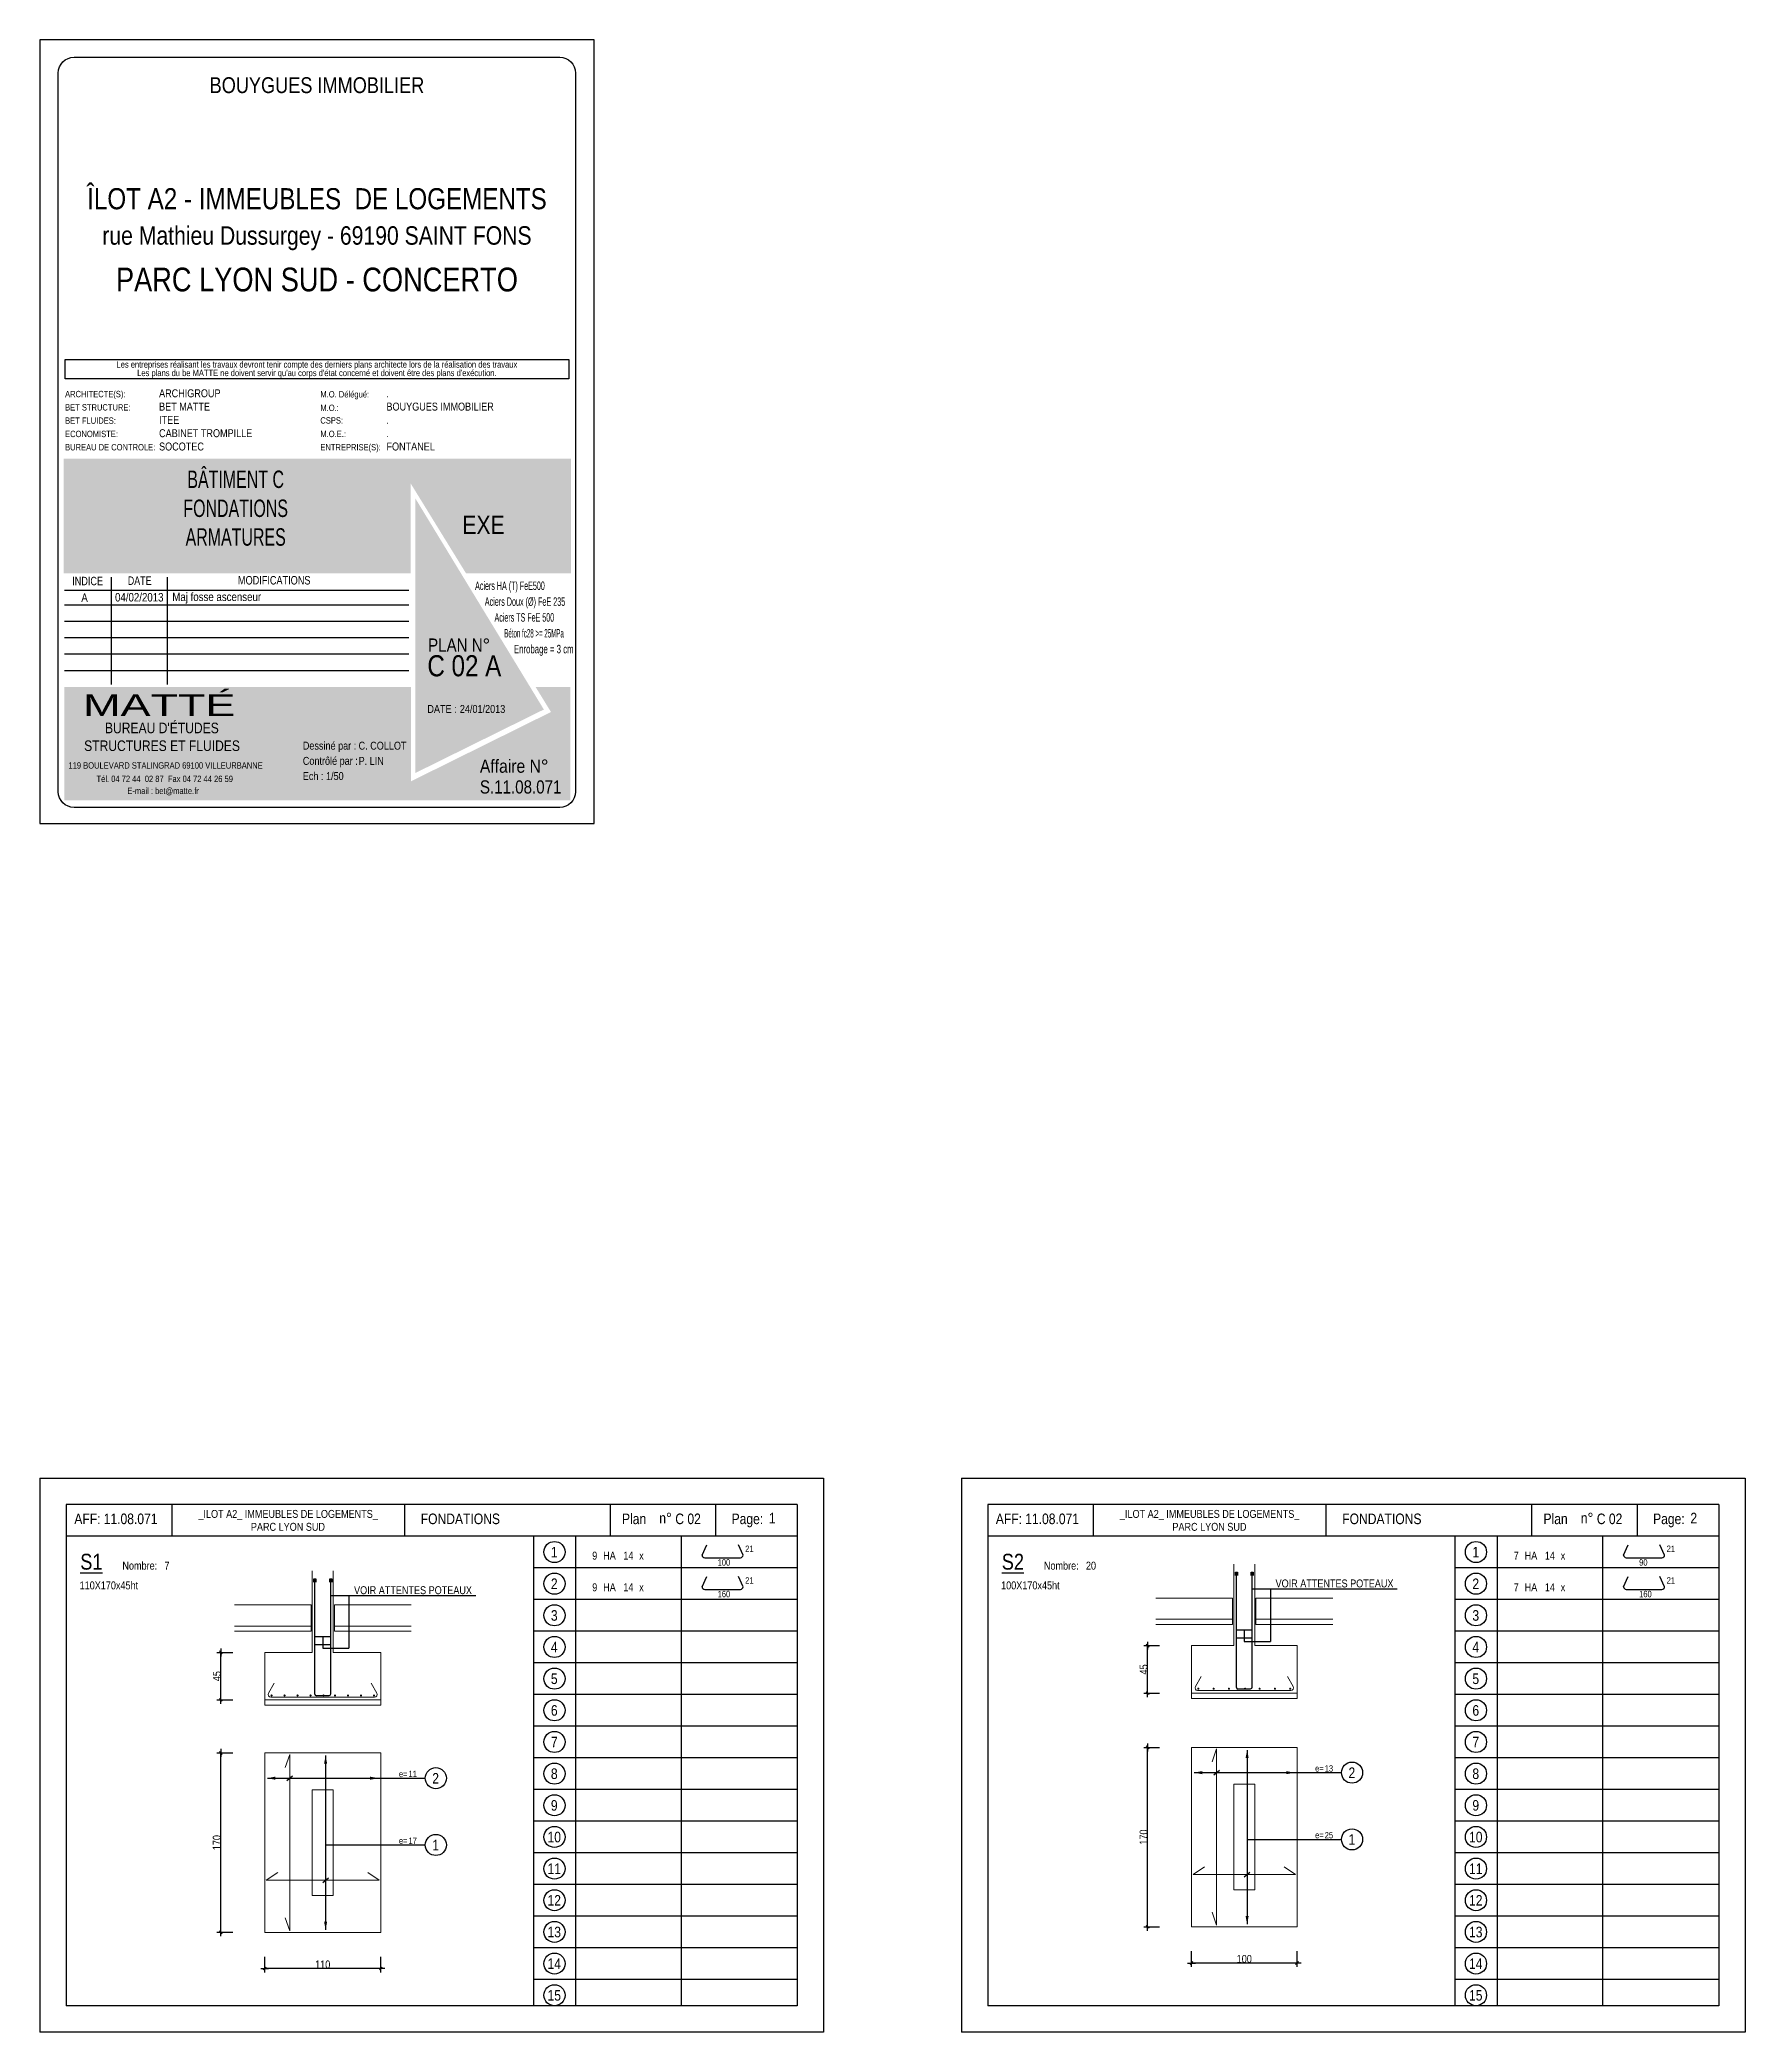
# Model space of a CAD drawing. Header units: centimetres. Extents: x 16433 to 114398, y -50094 to -12305.
# Drawn here: x 81126 to 84357, y -18265 to -14489 of the extents above; entities that cross this region are included whole.
import ezdxf
from ezdxf.enums import TextEntityAlignment as Align

# ---------------------------------------------------------------- set-up
doc = ezdxf.new("R2010")
doc.units = ezdxf.units.CM
doc.header["$LTSCALE"] = 0.5
doc.layers.get('DEFPOINTS').update_dxf_attribs({"linetype": 'CONTINUOUS'})
for name, color, linetype in [('01_cartouche', 7, 'CONTINUOUS'), ('01_cote_gen', 4, 'CONTINUOUS'), ('01_fenetres', 171, 'CONTINUOUS'), ('01_linteaux', 2, 'CONTINUOUS'), ('01_texte', 230, 'CONTINUOUS'), ('AA_COTES', 2, 'CONTINUOUS')]:
    doc.layers.add(name, color=color, linetype=linetype)
doc.layers.add('01_murs_coup', color=5, linetype='CONTINUOUS', lineweight=60)
doc.layers.add('01_sem', color=42, linetype='CONTINUOUS', lineweight=15)
doc.styles.add('arialstyle', font='ARIALN.TTF')
doc.styles.add('cartouche', font='ARIALN.TTF', dxfattribs={"width": 0.01})
doc.styles.add('cartouche1', font='ARIALN.TTF')
doc.styles.add('STYLE2', font='ARIALN.TTF')
doc.styles.add('stylemattecart', font='ARIALN.TTF')
doc.dimstyles.new('JB25', dxfattribs={"dimscale": 0.1, "dimtxt": 150, "dimasz": 15, "dimexe": 0.1, "dimexo": 0.1, "dimgap": 0.09, "dimtad": 1, "dimdec": 1, "dimlfac": 0.5, "dimdsep": 46, "dimtxsty": 'STYLE2', "dimblk1": 'BOND_G', "dimblk2": 'BOND_D', "dimsah": 1, "dimcen": 1.5, "dimdle": 0.01, "dimse1": 1, "dimse2": 1, "dimclrd": 4, "dimclre": 2, "dimclrt": 6, "dimazin": 2, "dimtfac": 2.333333, "dimtdec": 1, "dimtix": 1, "dimtmove": 2, "dimatfit": 3, "dimldrblk": 'BOND_G', "dimfxl": 1, "dimtolj": 1, "dimtzin": 0, "dimarcsym": 0})

# ---------------------------------------------------------------- blocks, each defined once
blk = doc.blocks.new('BOND_G')
at = {"layer": 'AA_COTES', "color": 0}
for p, q in [((5, 0), (-5, 0)), ((1.8, 1.8), (-1.8, -1.8)), ((0, -5), (0, 15))]:
    blk.add_line(p, q, dxfattribs=at)
blk = doc.blocks.new('BOND_D')
at = {"layer": 'AA_COTES', "color": 0}
for p, q in [((5, 0), (-5, 0)), ((-1.8, -1.8), (1.8, 1.8)), ((0, 5), (0, -15))]:
    blk.add_line(p, q, dxfattribs=at)
blk = doc.blocks.new('*D4298')
at = {"layer": '01_cote_gen', "color": 4, "linetype": 'Continuous', "lineweight": -2, "transparency": 16777216}
blk.add_line((81469.2, -18074.2), (81469.2, -17737.2), dxfattribs=at)
at = {"layer": 'DEFPOINTS', "color": 0, "linetype": 'Continuous'}
for p in [(81469.2, -17735.7), (81521.7, -17735.7), (81521.7, -18075.7)]:
    blk.add_point(p, dxfattribs=at)
at = {"layer": '01_cote_gen', "color": 4, "linetype": 'Continuous', "lineweight": -2, "transparency": 16777216, "xscale": 1.5, "yscale": 1.5, "zscale": 1.5}
for name, p, rotation in [('BOND_D', (81469.2, -17735.7), 90), ('BOND_G', (81469.2, -18075.7), 270)]:
    blk.add_blockref(name, p, dxfattribs=dict(at, rotation=rotation))
at = {"layer": '01_cote_gen', "color": 6, "linetype": 'Continuous', "lineweight": 0, "transparency": 16777216, "insert": (81461.5, -17905.7), "char_height": 15, "attachment_point": 5, "rotation": 90, "style": 'STYLE2'}
blk.add_mtext('\\A1;170', dxfattribs=at)
blk = doc.blocks.new('*D4299')
at = {"layer": '01_sem', "color": 4, "lineweight": -2, "ltscale": 7, "transparency": 16777216}
blk.add_line((81770.7, -18144.4), (81553.7, -18144.4), dxfattribs=at)
at = {"layer": 'DEFPOINTS', "color": 0, "ltscale": 7}
for p in [(81552.2, -18075.7), (81772.2, -18075.7), (81552.2, -18144.4)]:
    blk.add_point(p, dxfattribs=at)
at = {"layer": '01_sem', "color": 4, "lineweight": -2, "ltscale": 7, "transparency": 16777216, "xscale": 1.5, "yscale": 1.5, "zscale": 1.5, "rotation": 180}
blk.add_blockref('BOND_D', (81552.2, -18144.4), dxfattribs=at)
at = {"layer": '01_sem', "color": 4, "lineweight": -2, "ltscale": 7, "transparency": 16777216, "xscale": 1.5, "yscale": 1.5, "zscale": 1.5}
blk.add_blockref('BOND_G', (81772.2, -18144.4), dxfattribs=at)
at = {"layer": '01_sem', "color": 6, "lineweight": 0, "ltscale": 7, "transparency": 16777216, "insert": (81662.2, -18136.7), "char_height": 15, "attachment_point": 5, "style": 'STYLE2'}
blk.add_mtext('\\A1;110', dxfattribs=at)
blk = doc.blocks.new('*D4306')
at = {"layer": '01_cote_gen', "color": 4, "linetype": 'Continuous', "lineweight": -2, "transparency": 16777216}
blk.add_line((81469.2, -17633.7), (81469.2, -17546.7), dxfattribs=at)
at = {"layer": 'DEFPOINTS', "color": 0, "linetype": 'Continuous'}
for p in [(81469.2, -17545.2), (81580.5, -17545.2), (81539.4, -17635.2)]:
    blk.add_point(p, dxfattribs=at)
at = {"layer": '01_cote_gen', "color": 4, "linetype": 'Continuous', "lineweight": -2, "transparency": 16777216, "xscale": 1.5, "yscale": 1.5, "zscale": 1.5}
for name, p, rotation in [('BOND_D', (81469.2, -17545.2), 90), ('BOND_G', (81469.2, -17635.2), 270)]:
    blk.add_blockref(name, p, dxfattribs=dict(at, rotation=rotation))
at = {"layer": '01_cote_gen', "color": 6, "linetype": 'Continuous', "lineweight": 0, "transparency": 16777216, "insert": (81461.6, -17590.2), "char_height": 15, "attachment_point": 5, "rotation": 90, "style": 'STYLE2'}
blk.add_mtext('\\A1;45', dxfattribs=at)
blk = doc.blocks.new('*D4307')
at = {"layer": '01_cote_gen', "color": 4, "linetype": 'Continuous', "lineweight": -2, "transparency": 16777216}
blk.add_line((83225.1, -18063.7), (83225.1, -17726.7), dxfattribs=at)
at = {"layer": 'DEFPOINTS', "color": 0, "linetype": 'Continuous'}
for p in [(83225.1, -17725.2), (83277.6, -17725.2), (83277.6, -18065.2)]:
    blk.add_point(p, dxfattribs=at)
at = {"layer": '01_cote_gen', "color": 4, "linetype": 'Continuous', "lineweight": -2, "transparency": 16777216, "xscale": 1.5, "yscale": 1.5, "zscale": 1.5}
for name, p, rotation in [('BOND_D', (83225.1, -17725.2), 90), ('BOND_G', (83225.1, -18065.2), 270)]:
    blk.add_blockref(name, p, dxfattribs=dict(at, rotation=rotation))
at = {"layer": '01_cote_gen', "color": 6, "linetype": 'Continuous', "lineweight": 0, "transparency": 16777216, "insert": (83217.5, -17895.2), "char_height": 15, "attachment_point": 5, "rotation": 90, "style": 'STYLE2'}
blk.add_mtext('\\A1;170', dxfattribs=at)
blk = doc.blocks.new('*D4308')
at = {"layer": '01_sem', "color": 4, "lineweight": -2, "ltscale": 7, "transparency": 16777216}
blk.add_line((83506.7, -18133.9), (83309.7, -18133.9), dxfattribs=at)
at = {"layer": 'DEFPOINTS', "color": 0, "ltscale": 7}
for p in [(83308.2, -18065.2), (83508.2, -18065.2), (83308.2, -18133.9)]:
    blk.add_point(p, dxfattribs=at)
at = {"layer": '01_sem', "color": 4, "lineweight": -2, "ltscale": 7, "transparency": 16777216, "xscale": 1.5, "yscale": 1.5, "zscale": 1.5, "rotation": 180}
blk.add_blockref('BOND_D', (83308.2, -18133.9), dxfattribs=at)
at = {"layer": '01_sem', "color": 4, "lineweight": -2, "ltscale": 7, "transparency": 16777216, "xscale": 1.5, "yscale": 1.5, "zscale": 1.5}
blk.add_blockref('BOND_G', (83508.2, -18133.9), dxfattribs=at)
at = {"layer": '01_sem', "color": 6, "lineweight": 0, "ltscale": 7, "transparency": 16777216, "insert": (83408.2, -18126.2), "char_height": 15, "attachment_point": 5, "style": 'STYLE2'}
blk.add_mtext('\\A1;100', dxfattribs=at)
blk = doc.blocks.new('*D4326')
at = {"layer": '01_cote_gen', "color": 4, "linetype": 'Continuous', "lineweight": -2, "transparency": 16777216}
blk.add_line((83225.1, -17620.9), (83225.1, -17533.9), dxfattribs=at)
at = {"layer": 'DEFPOINTS', "color": 0, "linetype": 'Continuous'}
for p in [(83225.1, -17532.4), (83336.4, -17532.4), (83295.4, -17622.4)]:
    blk.add_point(p, dxfattribs=at)
at = {"layer": '01_cote_gen', "color": 4, "linetype": 'Continuous', "lineweight": -2, "transparency": 16777216, "xscale": 1.5, "yscale": 1.5, "zscale": 1.5}
for name, p, rotation in [('BOND_D', (83225.1, -17532.4), 90), ('BOND_G', (83225.1, -17622.4), 270)]:
    blk.add_blockref(name, p, dxfattribs=dict(at, rotation=rotation))
at = {"layer": '01_cote_gen', "color": 6, "linetype": 'Continuous', "lineweight": 0, "transparency": 16777216, "insert": (83217.5, -17577.4), "char_height": 15, "attachment_point": 5, "rotation": 90, "style": 'STYLE2'}
blk.add_mtext('\\A1;45', dxfattribs=at)

msp = doc.modelspace()

# ---------------------------------------------------------------- hatches: boundary and pattern name
at = {"layer": '01_cartouche', "linetype": 'Continuous'}
h = msp.add_hatch(color=9, dxfattribs=at)
h.dxf.hatch_style = 2
h.paths.add_polyline_path([(82132.666, -15282.671), (81171.416, -15282.671), (81171.416, -15500.171), (81828.916, -15500.171), (81828.916, -15329.859), (81933.724, -15500.171), (82132.666, -15500.171)])
h.paths.add_polyline_path([(81225.252, -15303.921), (81768.349, -15303.921), (81768.349, -15475.547), (81225.252, -15475.547)], flags=24)
h.paths.add_polyline_path([(81952.314, -15383.16), (82071.271, -15383.16), (82071.271, -15365.16), (81952.314, -15365.16)], flags=24)
h.paths.add_polyline_path([(81951.556, -15364.257), (82070.513, -15364.257), (82070.513, -15346.257), (81951.556, -15346.257)], flags=24)
h.paths.add_polyline_path([(81949.984, -15349.055), (82111.422, -15349.055), (82111.422, -15321.626), (81949.984, -15321.626)], flags=24)
h.paths.add_polyline_path([(81949.984, -15327.118), (82091.191, -15327.118), (82091.191, -15299.69), (81949.984, -15299.69)], flags=24)
h = msp.add_hatch(color=1, dxfattribs=at)
h.dxf.hatch_style = 2
h.paths.add_polyline_path([(81837.805, -15358.313), (81837.805, -15878.457), (82081.139, -15758.175)])
h.paths.add_polyline_path([(81857.357, -15709.638), (81985.417, -15708.581), (81985.102, -15670.468), (81857.042, -15671.525)], flags=24)
h.paths.add_polyline_path([(81849.691, -15771.458), (82106.076, -15770.148), (82105.762, -15708.88), (81849.378, -15710.19)], flags=9)
h = msp.add_hatch(color=8, dxfattribs=at)
h.dxf.hatch_style = 2
h.paths.add_polyline_path([(82131.253, -15715.482), (82065.534, -15715.482), (82094.624, -15762.902), (81829.128, -15894.39), (81829.128, -15715.482), (81172.819, -15715.482), (81172.819, -15930.347), (82131.253, -15930.347)])
h.paths.add_polyline_path([(81974.174, -15884.875), (82116.282, -15884.875), (82116.282, -15846.121), (81974.174, -15846.121)], flags=24)
h.paths.add_polyline_path([(81176.939, -15772.951), (81538.426, -15772.951), (81538.426, -15926.963), (81176.939, -15926.963)], flags=24)
h.paths.add_polyline_path([(81197.964, -15780.652), (81741.252, -15780.652), (81741.252, -15719.152), (81197.964, -15719.152)], flags=24)
h.paths.add_polyline_path([(81616.291, -15838.486), (81671.44, -15838.486), (81671.44, -15807.576), (81616.291, -15807.576)], flags=24)
h.paths.add_polyline_path([(81973.043, -15923.688), (82119.606, -15923.688), (82119.606, -15885.395), (81973.043, -15885.395)], flags=24)
h.paths.add_polyline_path([(81719.158, -15918.97), (81773.857, -15918.97), (81773.857, -15888.06), (81719.158, -15888.06)], flags=24)
h.paths.add_polyline_path([(81717.439, -15881.345), (81772.138, -15881.345), (81772.138, -15850.435), (81717.439, -15850.435)], flags=24)
h.paths.add_polyline_path([(81618.476, -15918.696), (81677.334, -15918.696), (81677.334, -15887.786), (81618.476, -15887.786)], flags=24)
h.paths.add_polyline_path([(81625.665, -15880.329), (81677.892, -15880.329), (81677.892, -15849.419), (81625.665, -15849.419)], flags=24)
h.paths.add_polyline_path([(81716.315, -15801.503), (81767.98, -15801.503), (81767.98, -15770.593), (81716.315, -15770.593)], flags=24)
h.paths.add_polyline_path([(81628.623, -15799.004), (81675.567, -15799.004), (81675.567, -15768.094), (81628.623, -15768.094)], flags=24)
h.paths.add_polyline_path([(81613.938, -15760.178), (81676.955, -15760.178), (81676.955, -15729.268), (81613.938, -15729.268)], flags=8)
h.paths.add_polyline_path([(81717.644, -15760.974), (81764.925, -15760.974), (81764.925, -15730.064), (81717.644, -15730.064)], flags=24)
h.paths.add_polyline_path([(81718.589, -15840.554), (81770.816, -15840.554), (81770.816, -15809.645), (81718.589, -15809.645)], flags=24)

# ---------------------------------------------------------------- linework, layer by layer
at = {"layer": '01_cartouche', "color": 254, "linetype": 'Continuous'}
for p, q in [((81261.566, -15507.384), (81261.566, -15710.79)), ((81367.166, -15507.384), (81367.166, -15710.79)), ((81172.669, -15531.688), (81825.249, -15531.688)), ((81172.669, -15559.576), (81825.249, -15559.576)), ((81172.669, -15590.682), (81825.249, -15590.682)), ((81172.669, -15621.787), (81825.249, -15621.787)), ((81172.669, -15652.893), (81825.249, -15652.893)), ((81172.669, -15683.999), (81825.249, -15683.999))]:
    msp.add_line(p, q, dxfattribs=at)
at = {"layer": '01_cartouche', "linetype": 'Continuous'}
msp.add_lwpolyline([(82176.241, -15973.998), (82176.241, -14488.998), (81126.241, -14488.998), (81126.241, -15973.998)], close=True, dxfattribs=at)
at = {"layer": '01_cartouche', "color": 7, "linetype": 'Continuous'}
msp.add_lwpolyline([(82141.237, -15913.998, -0.41421356), (82111.237, -15943.998), (81191.244, -15943.998, -0.41421356), (81161.244, -15913.998), (81161.244, -14551.998, -0.41421356), (81191.244, -14521.998), (82111.237, -14521.998, -0.41421356), (82141.237, -14551.998), (82141.237, -15913.998)], format="xyb", dxfattribs=at)
at = {"layer": '01_cartouche', "color": 7}
msp.add_lwpolyline([(82128.173, -15131.718), (81174.075, -15131.718), (81174.075, -15094.674), (82128.173, -15094.674)], close=True, dxfattribs=at)
at = {"layer": '01_fenetres', "ltscale": 30}
for p, q in [((82561.241, -17264.92), (81176.241, -17264.92)), ((81176.241, -17264.92), (81176.241, -18214.92)), ((81176.241, -17264.92), (81176.241, -18214.92)), ((81176.241, -17264.92), (81176.241, -18214.92)), ((81376.241, -17264.92), (81376.241, -17324.92)), ((81816.913, -17264.92), (81816.913, -17324.92)), ((82207.108, -17324.92), (82207.108, -17264.92)), ((82407.108, -17324.92), (82407.108, -17264.92)), ((82561.241, -17264.92), (82561.241, -18214.92)), ((84307.185, -17264.92), (82922.185, -17264.92)), ((82922.185, -17264.92), (82922.185, -18214.92)), ((82922.185, -17264.92), (82922.185, -18214.92)), ((82922.185, -17264.92), (82922.185, -18214.92)), ((83122.185, -17264.92), (83122.185, -17324.92)), ((83562.857, -17264.92), (83562.857, -17324.92)), ((83953.052, -17324.92), (83953.052, -17264.92)), ((84153.052, -17324.92), (84153.052, -17264.92)), ((84307.185, -17264.92), (84307.185, -18214.92)), ((82561.241, -17324.92), (81176.241, -17324.92)), ((84307.185, -17324.92), (82922.185, -17324.92)), ((82561.241, -18214.92), (81176.241, -18214.92)), ((84307.185, -18214.92), (82922.185, -18214.92))]:
    msp.add_line(p, q, dxfattribs=at)
at = {"layer": '01_linteaux', "linetype": 'Continuous'}
for p, q in [((82381.013, -17360.699), (82389.708, -17341.474)), ((82386.013, -17365.699), (82453.597, -17365.699)), ((82458.597, -17360.699), (82449.902, -17341.474)), ((84126.958, -17360.699), (84135.652, -17341.474)), ((84131.958, -17365.699), (84199.541, -17365.699)), ((84204.541, -17360.699), (84195.846, -17341.474)), ((82381.013, -17420.699), (82389.708, -17401.474)), ((82458.597, -17420.699), (82449.902, -17401.474)), ((84126.958, -17420.699), (84135.652, -17401.474)), ((84204.541, -17420.699), (84195.846, -17401.474)), ((82386.013, -17425.699), (82453.597, -17425.699)), ((84131.958, -17425.699), (84199.541, -17425.699))]:
    msp.add_line(p, q, dxfattribs=at)
for centre, start, end in [((82386.013, -17360.699), 180, 270), ((82453.597, -17360.699), 270, 0), ((84131.958, -17360.699), 180, 270), ((84199.541, -17360.699), 270, 0), ((82386.013, -17420.699), 180, 270), ((82453.597, -17420.699), 270, 0), ((84131.958, -17420.699), 180, 270), ((84199.541, -17420.699), 270, 0)]:
    msp.add_arc(centre, 5, start, end, dxfattribs=at)
at = {"layer": '01_murs_coup', "linetype": 'Continuous', "lineweight": 0}
for p, q in [((83315.52, -17609.808), (83326.379, -17591)), ((83500.86, -17609.808), (83490.002, -17591)), ((81559.576, -17622.606), (81570.435, -17603.798)), ((81563.907, -17630.106), (81760.586, -17630.106)), ((81764.916, -17622.606), (81754.058, -17603.798)), ((83319.851, -17617.308), (83496.53, -17617.308)), ((81599.795, -17738.744), (81591.116, -17763.387)), ((81599.795, -17738.744), (81599.795, -18072.744)), ((83355.739, -17728.21), (83347.061, -17752.853)), ((83355.739, -17728.21), (83355.739, -18062.21)), ((81555.246, -17976.872), (81576.946, -17962.364)), ((81769.246, -17976.872), (81747.546, -17962.364)), ((83311.19, -17966.338), (83332.89, -17951.83)), ((83311.19, -17966.338), (83505.19, -17966.338)), ((83505.19, -17966.338), (83483.49, -17951.83)), ((81555.246, -17976.872), (81769.246, -17976.872)), ((81599.795, -18072.744), (81591.116, -18048.101)), ((83355.739, -18062.21), (83347.061, -18037.567))]:
    msp.add_line(p, q, dxfattribs=at)
for centre, start, end in [((81563.907, -17625.106), 150, 270), ((81760.586, -17625.106), 270, 30), ((83319.851, -17612.308), 150, 270), ((83496.53, -17612.308), 270, 30)]:
    msp.add_arc(centre, 5, start, end, dxfattribs=at)
at = {"layer": '01_sem', "lineweight": 0, "ltscale": 7}
for p, q in [((81642.246, -17545.195), (81642.246, -17390.634)), ((81682.246, -17545.195), (81682.246, -17390.634)), ((83388.19, -17532.396), (83388.19, -17377.836)), ((83428.19, -17532.396), (83428.19, -17377.836)), ((83386.19, -17442.396), (83240.65, -17442.396)), ((83386.19, -17442.396), (83386.19, -17492.396)), ((83430.19, -17442.396), (83575.731, -17442.396)), ((83430.19, -17442.396), (83430.19, -17492.396)), ((81640.246, -17455.195), (81494.706, -17455.195)), ((81640.246, -17455.195), (81640.246, -17505.195)), ((81684.246, -17455.195), (81829.787, -17455.195)), ((81684.246, -17455.195), (81684.246, -17505.195)), ((83386.19, -17482.396), (83240.65, -17482.396)), ((83430.19, -17482.396), (83575.731, -17482.396)), ((81640.246, -17495.195), (81494.706, -17495.195)), ((81640.246, -17505.195), (81494.706, -17505.195)), ((81684.246, -17495.195), (81829.787, -17495.195)), ((81684.246, -17505.195), (81829.787, -17505.195)), ((83386.19, -17492.396), (83240.65, -17492.396)), ((83430.19, -17492.396), (83575.731, -17492.396)), ((81552.246, -17635.195), (81552.246, -17545.195)), ((81552.246, -17545.195), (81642.246, -17545.195)), ((81772.246, -17545.195), (81682.246, -17545.195)), ((81772.246, -17635.195), (81772.246, -17545.195)), ((83308.19, -17622.396), (83308.19, -17532.396)), ((83508.19, -17622.396), (83508.19, -17532.396)), ((83308.19, -17622.396), (83508.19, -17622.396)), ((83308.19, -17622.396), (83308.19, -17632.396)), ((83308.19, -17632.396), (83508.19, -17632.396)), ((83508.19, -17622.396), (83508.19, -17632.396)), ((81552.246, -17635.195), (81772.246, -17635.195)), ((81552.246, -17635.195), (81552.246, -17645.195)), ((81552.246, -17645.195), (81772.246, -17645.195)), ((81772.246, -17635.195), (81772.246, -17645.195)), ((81552.246, -17735.744), (81552.246, -18075.744)), ((81772.246, -17735.744), (81552.246, -17735.744)), ((81772.246, -17735.744), (81772.246, -18075.744)), ((83308.19, -17725.21), (83308.19, -18065.21)), ((83508.19, -17725.21), (83308.19, -17725.21)), ((83508.19, -17725.21), (83508.19, -18065.21)), ((81772.246, -18075.744), (81552.246, -18075.744)), ((83508.19, -18065.21), (83308.19, -18065.21))]:
    msp.add_line(p, q, dxfattribs=at)
at = {"layer": '01_sem', "linetype": 'Continuous', "lineweight": 0}
for p, q in [((83388.19, -17532.396), (83308.19, -17532.396)), ((83508.19, -17532.396), (83428.19, -17532.396))]:
    msp.add_line(p, q, dxfattribs=at)
at = {"layer": '01_sem', "color": 2, "lineweight": 0, "ltscale": 7}
for points in [[(81642.246, -18005.744), (81682.246, -18005.744), (81682.246, -17805.744), (81642.246, -17805.744)], [(83388.19, -17995.21), (83428.19, -17995.21), (83428.19, -17795.21), (83388.19, -17795.21)]]:
    msp.add_lwpolyline(points, close=True, dxfattribs=at)
at = {"layer": '01_texte', "ltscale": 30}
for p, q in [((81126.241, -17214.92), (81126.241, -18264.92)), ((81126.241, -17214.92), (82611.241, -17214.92)), ((82611.241, -17214.92), (82611.241, -18264.92)), ((82611.241, -17214.92), (82611.241, -18264.92)), ((82872.185, -17214.92), (82872.185, -18264.92)), ((82872.185, -17214.92), (84357.185, -17214.92)), ((84357.185, -17214.92), (84357.185, -18264.92)), ((84357.185, -17214.92), (84357.185, -18264.92)), ((82061.241, -17324.92), (82061.241, -18214.92)), ((82141.241, -17324.92), (82141.241, -18214.92)), ((82341.241, -17324.92), (82341.241, -18214.92)), ((83807.185, -17324.92), (83807.185, -18214.92)), ((83887.185, -17324.92), (83887.185, -18214.92)), ((84087.185, -17324.92), (84087.185, -18214.92)), ((81645.4, -17412.111), (81645.4, -17405.846)), ((81645.4, -17405.846), (81649.138, -17405.846)), ((81649.138, -17405.846), (81649.138, -17412.111)), ((81675.392, -17412.111), (81675.392, -17405.846)), ((81675.392, -17405.846), (81679.13, -17405.846)), ((81679.13, -17405.846), (81679.13, -17412.111)), ((82561.241, -17384.92), (82061.241, -17384.92)), ((83391.344, -17399.313), (83391.344, -17393.047)), ((83391.344, -17393.047), (83395.082, -17393.047)), ((83393.19, -17611.63), (83393.19, -17394.396)), ((83395.082, -17393.047), (83395.082, -17399.313)), ((83421.336, -17399.313), (83421.336, -17393.047)), ((83421.336, -17393.047), (83425.074, -17393.047)), ((83423.183, -17611.034), (83423.183, -17394.396)), ((83425.074, -17393.047), (83425.074, -17399.313)), ((84307.185, -17384.92), (83807.185, -17384.92)), ((81647.246, -17624.428), (81647.246, -17407.195)), ((81677.239, -17623.832), (81677.239, -17407.195)), ((82561.241, -17444.92), (82061.241, -17444.92)), ((84307.185, -17444.92), (83807.185, -17444.92)), ((82561.241, -17504.92), (82061.241, -17504.92)), ((84307.185, -17504.92), (83807.185, -17504.92)), ((82561.241, -17564.92), (82061.241, -17564.92)), ((84307.185, -17564.92), (83807.185, -17564.92)), ((81662.246, -17627.428), (81650.246, -17627.428)), ((81662.239, -17626.832), (81674.239, -17626.832)), ((82561.241, -17624.92), (82061.241, -17624.92)), ((83408.19, -17614.63), (83396.19, -17614.63)), ((83408.183, -17614.034), (83420.183, -17614.034)), ((84307.185, -17624.92), (83807.185, -17624.92)), ((82561.241, -17684.92), (82061.241, -17684.92)), ((84307.185, -17684.92), (83807.185, -17684.92)), ((81667.657, -17740.744), (81667.657, -18070.744)), ((82561.241, -17744.92), (82061.241, -17744.92)), ((83413.601, -17730.21), (83413.601, -18060.21)), ((84307.185, -17744.92), (83807.185, -17744.92)), ((81557.246, -17783.624), (81856.509, -17783.624)), ((81594.463, -17788.009), (81605.127, -17779.238)), ((83313.19, -17773.09), (83592.453, -17773.09)), ((83350.407, -17777.475), (83361.071, -17768.704)), ((82561.241, -17804.92), (82061.241, -17804.92)), ((84307.185, -17804.92), (83807.185, -17804.92)), ((82561.241, -17864.92), (82061.241, -17864.92)), ((84307.185, -17864.92), (83807.185, -17864.92)), ((81667.657, -17910.132), (81856.509, -17910.132)), ((82561.241, -17924.92), (82061.241, -17924.92)), ((83413.601, -17899.598), (83592.453, -17899.598)), ((84307.185, -17924.92), (83807.185, -17924.92)), ((81662.325, -17981.258), (81672.989, -17972.487)), ((83408.269, -17970.724), (83418.933, -17961.953)), ((82561.241, -17984.92), (82061.241, -17984.92)), ((84307.185, -17984.92), (83807.185, -17984.92)), ((82561.241, -18044.92), (82061.241, -18044.92)), ((84307.185, -18044.92), (83807.185, -18044.92)), ((82561.241, -18104.92), (82061.241, -18104.92)), ((84307.185, -18104.92), (83807.185, -18104.92)), ((82561.241, -18164.92), (82061.241, -18164.92)), ((84307.185, -18164.92), (83807.185, -18164.92)), ((82611.241, -18264.92), (81126.241, -18264.92)), ((84357.185, -18264.92), (82872.185, -18264.92))]:
    msp.add_line(p, q, dxfattribs=at)
at = {"layer": '01_texte'}
for p, q in [((81677.239, -17437.586), (81952.1, -17437.586)), ((81711.764, -17437.586), (81711.764, -17537.385)), ((83423.183, -17424.788), (83698.044, -17424.788)), ((83457.708, -17424.788), (83457.708, -17524.587)), ((81647.246, -17515.195), (81677.239, -17515.195)), ((81662.113, -17515.195), (81662.113, -17537.385)), ((83393.19, -17502.396), (83423.183, -17502.396)), ((83393.19, -17517.396), (83423.183, -17517.396)), ((83408.057, -17502.396), (83408.057, -17524.587)), ((81647.246, -17530.195), (81677.239, -17530.195)), ((81662.113, -17537.385), (81711.764, -17537.385)), ((83408.057, -17524.587), (83457.708, -17524.587))]:
    msp.add_line(p, q, dxfattribs=at)
at = {"layer": '01_texte', "ltscale": 30, "const_width": 2, "flags": 128}
for points in [[(81566.188, -17626.88, -1), (81564.188, -17626.88, -1)], [(81566.188, -17626.88, -1), (81564.188, -17626.88, -1)], [(81590.818, -17626.88, -1), (81588.818, -17626.88, -1)], [(81615.448, -17626.88, -1), (81613.448, -17626.88, -1)], [(81640.078, -17626.88, -1), (81638.078, -17626.88, -1)], [(81664.708, -17626.88, -1), (81662.708, -17626.88, -1)], [(81684.415, -17626.88, 1), (81686.415, -17626.88, 1)], [(81709.045, -17626.88, 1), (81711.045, -17626.88, 1)], [(81733.675, -17626.88, 1), (81735.675, -17626.88, 1)], [(81758.305, -17626.88, 1), (81760.305, -17626.88, 1)], [(81758.305, -17626.88, 1), (81760.305, -17626.88, 1)], [(83322.132, -17614.081, -1), (83320.132, -17614.081, -1)], [(83322.132, -17614.081, -1), (83320.132, -17614.081, -1)], [(83351.132, -17614.081, -1), (83349.132, -17614.081, -1)], [(83380.132, -17614.081, -1), (83378.132, -17614.081, -1)], [(83410.652, -17614.081, -1), (83408.652, -17614.081, -1)], [(83436.249, -17614.081, 1), (83438.249, -17614.081, 1)], [(83465.249, -17614.081, 1), (83467.249, -17614.081, 1)], [(83494.249, -17614.081, 1), (83496.249, -17614.081, 1)], [(83494.249, -17614.081, 1), (83496.249, -17614.081, 1)]]:
    msp.add_lwpolyline(points, format="xyb", close=True, dxfattribs=at)
at = {"layer": '01_texte'}
for centre in [(82101.241, -17354.92), (83847.185, -17354.92), (82101.241, -17414.92), (83847.185, -17414.92), (82101.241, -17474.92), (83847.185, -17474.92), (82101.241, -17534.92), (83847.185, -17534.92), (82101.241, -17594.92), (83847.185, -17594.92), (82101.241, -17654.92), (83847.185, -17654.92), (82101.241, -17714.92), (83847.185, -17714.92), (81876.509, -17783.624), (82101.241, -17774.92), (83612.453, -17773.09), (83847.185, -17774.92), (82101.241, -17834.92), (83847.185, -17834.92), (81876.509, -17910.132), (82101.241, -17894.92), (83612.453, -17899.598), (83847.185, -17894.92), (82101.241, -17954.92), (83847.185, -17954.92), (82101.241, -18014.92), (83847.185, -18014.92), (82101.241, -18074.92), (83847.185, -18074.92), (82101.241, -18134.92), (83847.185, -18134.92), (82101.241, -18194.92), (83847.185, -18194.92)]:
    msp.add_circle(centre, 20, dxfattribs=at)
at = {"layer": '01_texte', "ltscale": 30}
for centre, start, end in [((81650.246, -17624.428), 180, 270), ((81674.239, -17623.832), 270, 0), ((83396.19, -17611.63), 180, 270), ((83420.183, -17611.034), 270, 0)]:
    msp.add_arc(centre, 3, start, end, dxfattribs=at)
for points in [[(81667.657, -17740.744), (81664.709, -17756.106), (81667.657, -17756.106)], [(81667.657, -17740.744), (81670.606, -17756.106), (81667.657, -17756.106)], [(83413.601, -17730.21), (83410.653, -17745.572), (83413.601, -17745.572)], [(83413.601, -17730.21), (83416.55, -17745.572), (83413.601, -17745.572)], [(81557.246, -17783.624), (81572.608, -17780.675), (81572.608, -17783.624)], [(81557.246, -17783.624), (81572.608, -17786.572), (81572.608, -17783.624)], [(81767.246, -17783.624), (81751.884, -17780.675), (81751.884, -17783.624)], [(81767.246, -17783.624), (81751.884, -17786.572), (81751.884, -17783.624)], [(83313.19, -17773.09), (83328.552, -17770.141), (83328.552, -17773.09)], [(83313.19, -17773.09), (83328.552, -17776.038), (83328.552, -17773.09)], [(83503.19, -17773.09), (83487.828, -17770.141), (83487.828, -17773.09)], [(83503.19, -17773.09), (83487.828, -17776.038), (83487.828, -17773.09)], [(83413.601, -18060.21), (83410.653, -18044.848), (83413.601, -18044.848)], [(83413.601, -18060.21), (83416.55, -18044.848), (83413.601, -18044.848)], [(81667.657, -18070.744), (81664.709, -18055.382), (81667.657, -18055.382)], [(81667.657, -18070.744), (81670.606, -18055.382), (81667.657, -18055.382)]]:
    msp.add_solid(points, dxfattribs=at)

# ---------------------------------------------------------------- texts
at = {"layer": '01_cartouche', "color": 7}
for s, height, style, p in [('BOUYGUES IMMOBILIER', 30, 'stylemattecart', (81651.241, -14574.87)), ('ÎLOT A2 - IMMEUBLES  DE LOGEMENTS', 40, 'arialstyle', (81651.241, -14784.974)), ('rue Mathieu Dussurgey - 69190 SAINT FONS', 35, 'arialstyle', (81651.241, -14864.09)), ('PARC LYON SUD - CONCERTO', 45, 'arialstyle', (81651.241, -14943.205))]:
    msp.add_text(s, height=height, dxfattribs=dict(at, style=style)).set_placement(p, align=Align.MIDDLE)
at = {"layer": '01_cartouche', "color": 7, "style": 'stylemattecart'}
for s, p in [('Les entreprises réalisant les travaux devront tenir compte des derniers plans architecte lors de la réalisation des travaux', (81651.124, -15104.244)), ("Les plans du be MATTE ne doivent servir qu'au corps d'état concerné et doivent être des plans d'exécution.", (81651.124, -15120.284))]:
    msp.add_text(s, height=12, dxfattribs=at).set_placement(p, align=Align.MIDDLE_CENTER)
at = {"layer": '01_cartouche', "color": 252}
for s, style, p in [('ARCHITECTE(S):', 'cartouche', (81174.075, -15166.278)), ('M.O. Délégué:', 'cartouche1', (81657.72, -15166.739)), ('BET STRUCTURE:', 'cartouche', (81174.075, -15191.49)), ('BET FLUIDES:', 'cartouche', (81174.075, -15216.702)), ('CSPS:', 'cartouche1', (81657.72, -15216.241)), ('M.O.:', 'cartouche1', (81657.72, -15192.413)), ('ECONOMISTE:', 'cartouche', (81174.075, -15241.914)), ('M.O.E.:', 'cartouche1', (81657.72, -15241.914)), ('ENTREPRISE(S):', 'cartouche1', (81657.72, -15267.126)), ('BUREAU DE CONTROLE:', 'cartouche', (81174.075, -15267.126))]:
    msp.add_text(s, height=12, dxfattribs=dict(at, style=style)).set_placement(p)
at = {"layer": '01_cartouche', "color": 7}
for s, height, style, p in [('ARCHIGROUP', 15, 'cartouche1', (81352.12, -15166.368)), ('BET MATTE', 15, 'cartouche1', (81352.12, -15191.58)), ('BOUYGUES IMMOBILIER', 15, 'cartouche1', (81782.95, -15191.58)), ('.', 15, 'cartouche1', (81782.95, -15166.368)), ('ITEE', 15, 'cartouche1', (81352.12, -15216.792)), ('.', 15, 'cartouche1', (81782.95, -15216.792)), ('SOCOTEC', 15, 'cartouche1', (81352.12, -15267.216)), ('CABINET TROMPILLE', 15, 'cartouche1', (81352.12, -15242.004)), ('FONTANEL', 15, 'cartouche1', (81782.95, -15267.216)), ('.', 15, 'cartouche1', (81782.95, -15242.004)), ('EXE', 35, 'stylemattecart', (81926.706, -15425.772)), ('A', 16, 'arialstyle', (81204.818, -15554.134)), ('04/02/2013', 16, 'arialstyle', (81268.727, -15553.413)), ('Maj fosse ascenseur', 16, 'arialstyle', (81377.267, -15552.618)), ('Dessiné par :', 15, 'cartouche', (81624.467, -15834.24)), ('C. COLLOT', 15, 'cartouche', (81730.193, -15834.24)), ('119 BOULEVARD STALINGRAD 69100 VILLEURBANNE', 12, 'arialstyle', (81180.466, -15870.157)), ('Contrôlé par :', 15, 'cartouche', (81624.467, -15863.043)), ('P. LIN', 15, 'cartouche', (81730.193, -15863.043)), ('Tél. 04 72 44  02 87  Fax 04 72 44 26 59', 12, 'arialstyle', (81233.602, -15895.556)), ('Ech : 1/50', 15, 'cartouche', (81624.467, -15891.845)), ('S.11.08.071', 25, 'stylemattecart', (81959.967, -15917.415)), ('E-mail : bet@matte.fr', 12, 'arialstyle', (81292.002, -15918.435))]:
    msp.add_text(s, height=height, dxfattribs=dict(at, style=style)).set_placement(p)
at = {"layer": '01_cartouche', "color": 7, "style": 'stylemattecart', "width": 0.8}
for s, p in [('BÂTIMENT C', (81497.266, -15317.588)), ('FONDATIONS', (81497.266, -15376.779)), ('ARMATURES', (81497.266, -15431.17))]:
    msp.add_text(s, height=33, dxfattribs=at).set_placement(p, align=Align.MIDDLE)
at = {"layer": '01_cartouche', "color": 7}
for s, height, style, width, p, p2 in [('INDICE', 16, 'arialstyle', 0.941138, (81187.52, -15522.713), (81245.966, -15522.713)), ('DATE', 16, 'arialstyle', 0.922192, (81292.839, -15521.992), (81337.909, -15521.992)), ('MODIFICATIONS', 16, 'arialstyle', 0.943218, (81501.583, -15521.198), (81638.93, -15521.198)), ('Aciers HA (T) FeE500', 16, 'arialstyle', 0.736706, (81950.874, -15531.663), (82082.939, -15531.663)), ('Aciers Doux (Ø) FeE 235', 16, 'arialstyle', 0.743781, (81969.281, -15561.663), (82121.576, -15561.663)), ('Aciers TS FeE 500', 16, 'arialstyle', 0.734281, (81987.687, -15591.663), (82100.644, -15591.663)), ('Béton fc28 >= 25MPa', 16, 'arialstyle', 0.636983, (82006.093, -15621.663), (82119.05, -15621.663)), ('Enrobage = 3 cm', 16, 'arialstyle', 0.806177, (82024.499, -15651.663), (82137.456, -15651.663)), ('Affaire N°', 25, 'stylemattecart', 1.037116, (81959.967, -15878.006), (82089.996, -15878.006))]:
    msp.add_text(s, height=height, dxfattribs=dict(at, style=style, width=width)).set_placement(p, p2, align=Align.FIT)
at = {"layer": '01_cartouche', "color": 255}
for s, height, style, p in [('PLAN N°', 25, 'arialstyle', (81861.805, -15648.596)), ('C 02 A', 40, 'arialstyle', (81860.463, -15695.253)), ("BUREAU D'ÉTUDES", 20, 'arialstyle', (81249.606, -15803.135)), ('DATE :', 15, 'cartouche', (81860.463, -15764.635)), ('24/01/2013', 15, 'arialstyle', (81922.003, -15764.635)), ('STRUCTURES ET FLUIDES', 20, 'arialstyle', (81210.125, -15836.824))]:
    msp.add_text(s, height=height, dxfattribs=dict(at, style=style)).set_placement(p)
at = {"layer": '01_cartouche', "color": 255, "style": 'arialstyle', "width": 1.812358}
msp.add_text('MATTÉ', height=41, dxfattribs=at).set_placement((81208.214, -15770.402), (81496.671, -15770.402), align=Align.FIT)
at = {"layer": '01_texte', "style": 'STYLE2'}
for s, height, p in [('AFF:', 20, (81191.536, -17302.071)), ('11.08.071', 20, (81247.2, -17302.071)), ('_ILOT A2_ IMMEUBLES DE LOGEMENTS_  ', 15, (81426.684, -17290.204)), ('FONDATIONS', 20, (81847.858, -17302.071)), ('Plan', 20, (82229.153, -17302.071)), ('n%%D', 20, (82299.838, -17300.629)), ('C 02', 20, (82330.181, -17302.071)), ('Page:', 20, (82436.822, -17302.071)), ('1', 20, (82507.507, -17300.629)), ('AFF:', 20, (82937.48, -17302.071)), ('11.08.071', 20, (82993.145, -17302.071)), ('_ILOT A2_ IMMEUBLES DE LOGEMENTS_  ', 15, (83172.628, -17290.204)), ('FONDATIONS', 20, (83593.802, -17302.071)), ('Plan', 20, (83975.097, -17302.071)), ('n%%D', 20, (84045.782, -17300.629)), ('C 02', 20, (84076.125, -17302.071)), ('Page:', 20, (84182.766, -17302.071)), ('2', 20, (84253.451, -17300.629)), ('PARC LYON SUD', 15, (81526.1, -17314.704)), ('PARC LYON SUD', 15, (83272.044, -17314.704)), ('%%US1', 30, (81202.818, -17388.311)), ('HA', 15, (82193.531, -17369.322)), ('14', 15, (82231.7, -17369.322)), ('x', 15, (82261.8, -17369.322)), ('100', 12, (82410.382, -17380.59)), ('21', 12, (82462.583, -17354.744)), ('%%US2', 30, (82948.762, -17388.311)), ('HA', 15, (83939.476, -17369.322)), ('14', 15, (83977.644, -17369.322)), ('x', 15, (84007.744, -17369.322)), ('90', 12, (84156.326, -17380.59)), ('21', 12, (84208.527, -17354.744)), ('Nombre:', 15, (81282.63, -17388.311)), ('7', 15, (81362.253, -17388.311)), ('21', 12, (82462.583, -17414.744)), ('Nombre:', 15, (83028.574, -17388.311)), ('20', 15, (83108.197, -17388.311)), ('VOIR ATTENTES POTEAUX', 15, (83467.491, -17422.013)), ('21', 12, (84208.527, -17414.744)), ('110X170x45ht', 15, (81201.568, -17425.709)), ('VOIR ATTENTES POTEAUX', 15, (81721.547, -17434.811)), ('HA', 15, (82193.531, -17429.322)), ('14', 15, (82231.7, -17429.322)), ('x', 15, (82261.8, -17429.322)), ('160', 12, (82410.382, -17440.59)), ('100X170x45ht', 15, (82947.512, -17425.709)), ('HA', 15, (83939.476, -17429.322)), ('14', 15, (83977.644, -17429.322)), ('x', 15, (84007.744, -17429.322)), ('160', 12, (84156.326, -17440.59)), ('e= ', 12, (81806.523, -17781.566)), ('11', 12, (81824.686, -17781.566)), ('e= ', 12, (83542.468, -17771.032)), ('13', 12, (83560.63, -17771.032)), ('17', 12, (81824.686, -17908.074)), ('e= ', 12, (83542.468, -17897.54)), ('25', 12, (83560.63, -17897.54)), ('e= ', 12, (81806.523, -17908.074))]:
    msp.add_text(s, height=height, dxfattribs=at).set_placement(p)
for s, p in [('1', (82100.837, -17355.146)), ('1', (83846.781, -17355.146)), ('2', (82100.837, -17415.146)), ('2', (83846.781, -17415.146)), ('3', (82100.837, -17475.146)), ('3', (83846.781, -17475.146)), ('4', (82100.837, -17535.146)), ('4', (83846.781, -17535.146)), ('5', (82100.837, -17595.146)), ('5', (83846.781, -17595.146)), ('6', (82100.837, -17655.146)), ('6', (83846.781, -17655.146)), ('7', (82100.837, -17715.146)), ('7', (83846.781, -17715.146)), ('2', (81876.105, -17783.849)), ('8', (82100.837, -17775.146)), ('2', (83612.049, -17773.316)), ('8', (83846.781, -17775.146)), ('9', (82100.837, -17835.146)), ('9', (83846.781, -17835.146)), ('10', (82100.837, -17895.146)), ('1', (83612.049, -17899.824)), ('10', (83846.781, -17895.146)), ('1', (81876.105, -17910.358)), ('11', (82100.837, -17955.146)), ('11', (83846.781, -17955.146)), ('12', (82100.837, -18015.146)), ('12', (83846.781, -18015.146)), ('13', (82100.837, -18075.146)), ('13', (83846.781, -18075.146)), ('14', (82100.837, -18135.146)), ('14', (83846.781, -18135.146)), ('15', (82100.837, -18195.146)), ('15', (83846.781, -18195.146))]:
    msp.add_text(s, height=20, dxfattribs=at).set_placement(p, align=Align.MIDDLE_CENTER)
for s, p in [('9', (82182.33, -17369.322)), ('7', (83928.274, -17369.322)), ('9', (82182.33, -17429.322)), ('7', (83928.274, -17429.322))]:
    msp.add_text(s, height=15, dxfattribs=at).set_placement(p, align=Align.RIGHT)

# ---------------------------------------------------------------- dimensions: what is measured, and where the dimension line sits
at = {"layer": '01_cote_gen', "linetype": 'Continuous', "lineweight": 0}
for base, p1, p2, picture, middle in [((81469.206, -17545.195), (81539.417, -17635.195), (81580.499, -17545.195), '*D4306', (81461.569, -17590.195)), ((83225.15, -17532.396), (83295.361, -17622.396), (83336.443, -17532.396), '*D4326', (83217.513, -17577.396)), ((81469.206, -17735.744), (81521.687, -18075.744), (81521.687, -17735.744), '*D4298', (81461.538, -17905.744)), ((83225.15, -17725.21), (83277.631, -18065.21), (83277.631, -17725.21), '*D4307', (83217.482, -17895.21))]:
    dim = msp.add_linear_dim(base=base, p1=p1, p2=p2, angle=90, dimstyle='JB25', dxfattribs=at)
    dim.commit()
    dim.dimension.update_dxf_attribs({"geometry": picture, "text_midpoint": middle})
at = {"layer": '01_sem', "lineweight": 0, "ltscale": 7}
for base, p1, p2, picture, middle in [((81552.246, -18144.407), (81772.246, -18075.744), (81552.246, -18075.744), '*D4299', (81662.246, -18136.74)), ((83308.19, -18133.873), (83508.19, -18065.21), (83308.19, -18065.21), '*D4308', (83408.19, -18126.206))]:
    dim = msp.add_linear_dim(base=base, p1=p1, p2=p2, dimstyle='JB25', dxfattribs=at)
    dim.commit()
    dim.dimension.update_dxf_attribs({"geometry": picture, "text_midpoint": middle})

doc.saveas('drawing.dxf')
